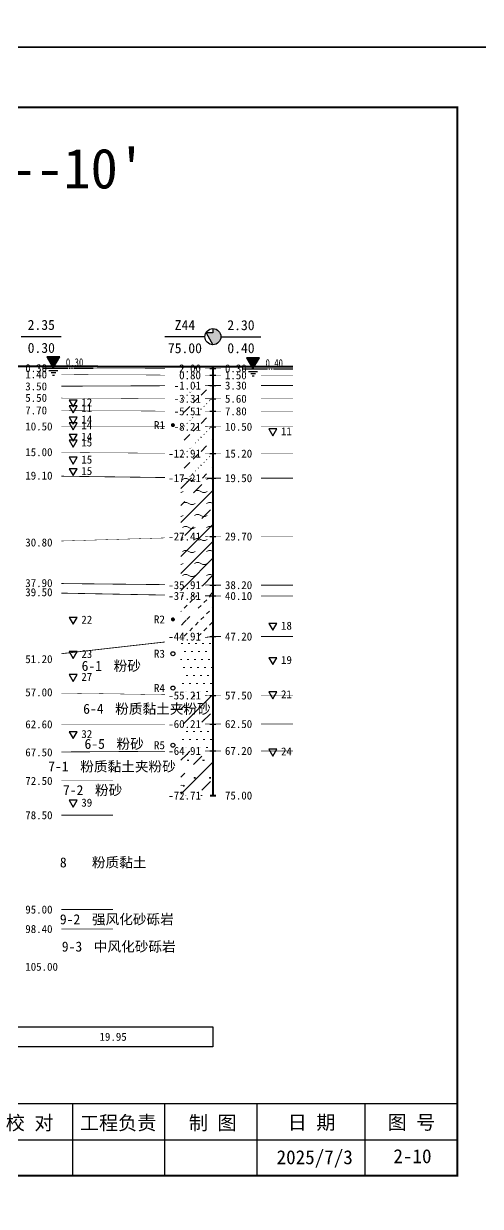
# Model space of a CAD drawing. Extents: x -37 to 3540, y -1485 to 297.
# Drawn here: x 2354.9 to 2468.9, y -289.6 to 5.9 of the extents above; entities that cross this region are included whole.
import ezdxf
from ezdxf.enums import TextEntityAlignment as Align

# ---------------------------------------------------------------- set-up
doc = ezdxf.new("R2010")
doc.units = 0
doc.layers.get('0').update_dxf_attribs({"linetype": 'CONTINUOUS'})
for name, color, linetype in [('CURVE', 200, 'CONTINUOUS'), ('FRAME', 7, 'CONTINUOUS'), ('HOLE', 41, 'CONTINUOUS'), ('RULER', 7, 'CONTINUOUS'), ('SAMPLE', 1, 'CONTINUOUS'), ('STRATUM', 241, 'CONTINUOUS')]:
    doc.layers.add(name, color=color, linetype=linetype)
doc.layers.add('HATCH', color=7, linetype='CONTINUOUS', lineweight=13)
doc.styles.add('ST', font='')
doc.styles.get('ST').set_extended_font_data('SimSun')
pattern_1 = [(45, (2063.1513, -297), (-7e-07, 6.99998), [1.97196, -7.92754]), (45, (2065.964, -294.171), (-7e-07, 6.99998), [1.99367, -7.90583]), (45, (2068.2187, -291.918), (-7e-07, 6.99998), [1.81361, -8.08588]), (26.56505, (2063.1513, -293.5), (7, 7), [0.0965, -15.55598]), (36.8699, (2063.8513, -292.8), (7, 7), [0.19775, -34.80225]), (315, (2066.6513, -290.024), (6.99998, 1e-06), [0.03305, -9.86644]), (26.56505, (2066.6513, -297), (7, 7), [0.14475, -15.50773]), (26.56505, (2067.3513, -296.3), (7, 7), [0.10528, -15.5472]), (90, (2067.701, -295.95), (-7, -5e-07), [0.02877, -6.97123]), (26.56505, (2068.0513, -295.6), (7, 7), [0.09101, -31.21394]), (36.8699, (2068.7513, -294.9), (7, 7), [0.11069, -34.88931]), (45, (2069.4513, -294.2), (-2e-07, 6.99998), [0.10911, -9.79038]), (315, (2070.0654, -293.452), (6.99998, 1e-06), [0.03305, -9.86644]), (36.8699, (2064.5513, -292.1), (7, 7), [0.10224, -34.89776]), (53.1301, (2065.2513, -291.4), (14, 21), [0.13438, -34.86562]), (53.1301, (2065.9513, -290.7), (14, 21), [0.12625, -34.87375])]
pattern_2 = [(45, (2063.151, -297), (-4.24264, 4.24264), [10, 0]), (45, (2064.212, -300.182), (-2.12132, 6.36396), [3, -3])]
pattern_3 = [(82.875, (2062.3167, -298.206), (0.0003693, 10.0001764), [0.0893, -80.5337]), (143.13, (2062.4177, -298.2818), (-29.999964, 20.000054), [0.12627, -49.87373]), (172.875, (2062.5949, -298.304), (-70.0002457, 9.9996603), [0.17857, -80.44443]), (206.565, (2062.7733, -298.2147), (-9.999705, -9.999687), [0.19954, -22.16046]), (243.435, (2062.8626, -298.0363), (9e-06, -9.999696), [0.19954, -22.16146]), (255.964, (2062.9519, -297.679), (-0.0002, -9.999501), [0.36813, -40.86287]), (255.964, (2063.262, -296.439), (-0.0002, -9.999501), [1.27838, -39.95262]), (255.964, (2063.3304, -296.165), (-0.0002, -9.999501), [0.28235, -40.94865]), (216.87, (2063.5206, -295.9108), (-9.999982, -10.000018), [0.12627, -49.87373]), (243.435, (2063.4196, -295.9865), (9e-06, -9.999696), [0.19954, -22.16146]), (206.565, (2063.699, -295.8215), (-9.999705, -9.999687), [0.19954, -22.16046]), (172.875, (2063.8763, -295.8437), (-70.0002457, 9.9996603), [0.17857, -80.44443]), (143.13, (2063.9773, -295.9194), (-29.999964, 20.000054), [0.12627, -49.87373]), (82.875, (2063.9662, -296.008), (0.0003693, 10.0001764), [0.0893, -80.5337]), (0, (2062.822, -296.66), (0, 10), [0.89286, -9.10714]), (0, (2063.1763, -297), (1, 2), [0, -1.75]), (0, (2063.1513, -296.975), (1, 2), [0, -1.75]), (0, (2063.1513, -297), (1, 2), [0, -1.75]), (0, (2063.1263, -297), (1, 2), [0, -1.75]), (0, (2063.1513, -297.025), (1, 2), [0, -1.75])]

# ---------------------------------------------------------------- blocks, each defined once
blk = doc.blocks.new('图头_剖面图A3')
at = {"style": 'ST'}
for s, height, p in [('工 程 地 质 剖 面 图', 10, (-15.09, 10.79)), ('比例尺：水平：1∶            垂直：1∶', 4.6, (-11.5, -5.76))]:
    blk.add_text(s, height=height, dxfattribs=at).set_placement(p, align=Align.MIDDLE_CENTER)
for tag, height, p in [('01_剖面号', 10, (64.41, 11.39)), ('03＿纵向比例', 4.6, (50.43, -5.28)), ('02_横向比例', 4.6, (-18.82, -5.99))]:
    blk.add_attdef(tag, text='', height=height, dxfattribs=at).set_placement(p, align=Align.MIDDLE_LEFT)
blk = doc.blocks.new('图签_A3长')
for p, q in [((0, 18), (-380, 18)), ((-96, 0), (-96, 18)), ((-73, 0), (-73, 18)), ((-50, 0), (-50, 18)), ((-23, 0), (-23, 18)), ((0, 0), (0, 18)), ((-320, 9), (0, 9)), ((-380, 0), (0, 0))]:
    blk.add_line(p, q)
at = {"style": 'ST'}
for s, p in [('校 对', (-106.8, 13.23)), ('工程负责', (-84.71, 13.23)), ('制 图', (-61.06, 13.23)), ('日 期', (-36.37, 13.36)), ('图 号', (-11.42, 13.36))]:
    blk.add_text(s, height=3.5, dxfattribs=at).set_placement(p, align=Align.MIDDLE_CENTER)
for tag, p in [('01＿单位名称', (-349.98, 8.36)), ('02＿工程名称', (-271.3, 5.16)), ('04＿工程编号', (-176.51, 4.65)), ('05＿日期', (-35.59, 4.65)), ('06＿图号', (-11.16, 4.91))]:
    blk.add_attdef(tag, text='', height=3.5, dxfattribs=at).set_placement(p, align=Align.MIDDLE_CENTER)
at = {"style": 'ST', "width": 0.85}
blk.add_attdef('03＿图件名称', text='', height=3, dxfattribs=at).set_placement((-205.49, 5.05), align=Align.MIDDLE_CENTER)
blk = doc.blocks.new('H_ssp_hole')
blk.add_hatch(color=256).paths.add_polyline_path([(0, 2), (0, 1), (-1.73, 1), (0, -2, 0.414214), (2, 0, 0.414214)])
for p, q in [((0, 1), (-1.73, 1)), ((-1.73, 1), (0, -2)), ((0, 2), (0, 1))]:
    blk.add_line(p, q)
blk.add_circle((0, 0), 2)
blk = doc.blocks.new('SampleSoilUndisturbed')
at = {"const_width": 0.5}
blk.add_lwpolyline([(-0.25, 0, 1), (0.25, 0, 1)], format="xyb", close=True, dxfattribs=at)
blk = doc.blocks.new('SampleSoilDisturbed')
blk.add_circle((0, 0), 0.5)
blk = doc.blocks.new('TrigonHollow')
blk.add_lwpolyline([(0, -1.15), (1, 0.58), (-1, 0.58)], close=True)
blk = doc.blocks.new('Gwl')
blk.add_lwpolyline([(0, 0, 0, 3.22, 0), (0, 2.79, 3.22, 3.22, 0)], format="xyseb")
for points in [[(-2.63, 0), (3.61, 0)], [(3.93, 0), (4.21, 0)], [(4.53, 0), (4.8, 0)], [(5.09, 0), (9.99, 0)], [(-1.09, -0.61), (1.16, -0.61)], [(-0.54, -1.14), (0.61, -1.14)], [(-0.19, -1.74), (0.26, -1.74)]]:
    blk.add_lwpolyline(points)
blk.add_lwpolyline([(0, 0), (1.61, 2.79), (-1.61, 2.79)], close=True)
at = {"style": 'ST', "width": 0.8}
blk.add_attdef('*GWL', (3.14, 0.45), '', height=2, dxfattribs=at)

msp = doc.modelspace()

# ---------------------------------------------------------------- hatches: boundary and pattern name
at = {"layer": 'HATCH'}
h = msp.add_hatch(dxfattribs=at)
h.set_pattern_fill('STT', color=50, style=0)
h.set_pattern_definition([(45, (2063.1513, -297), (-2.12132, 2.12132), [10, 0]), (135, (2063.1513, -297), (-2.12132, -2.12132), [10, 0])])
h.paths.add_polyline_path([(2402.14, -79.83), (2394.14, -79.82), (2394.14, -80.25), (2402.14, -80.26)])
h.paths.add_polyline_path([(2392.93, -81.75), (2399.63, -81.75), (2399.63, -78.82), (2392.93, -78.82)], flags=9)
h = msp.add_hatch(dxfattribs=at)
h.set_pattern_fill('SZFT', color=52, style=0)
h.set_pattern_definition(pattern_1)
h.paths.add_polyline_path([(2402.14, -84.55), (2394.14, -84.58), (2394.14, -87.8), (2402.14, -87.84)])
h.paths.add_polyline_path([(2376.9, -85.7), (2403.57, -85.7), (2403.57, -80.75), (2376.9, -80.75)], flags=9)
h.paths.add_polyline_path([(2391.5, -89.32), (2399.63, -89.32), (2399.63, -86.39), (2391.5, -86.39)], flags=9)
h.paths.add_polyline_path([(2391.5, -86.04), (2399.63, -86.04), (2399.63, -83.11), (2391.5, -83.11)], flags=9)
h = msp.add_hatch(dxfattribs=at)
h.set_pattern_fill('SZFT', color=52, style=0)
h.set_pattern_definition(pattern_1)
h.paths.add_polyline_path([(2402.14, -87.84), (2394.14, -87.8), (2394.14, -90.94), (2402.14, -90.98)])
h.paths.add_polyline_path([(2391.51, -92.46), (2399.63, -92.46), (2399.63, -89.55), (2391.51, -89.55)], flags=9)
h.paths.add_polyline_path([(2391.5, -89.32), (2399.63, -89.32), (2399.63, -86.39), (2391.5, -86.39)], flags=9)
h = msp.add_hatch(dxfattribs=at)
h.set_pattern_fill('SZFT', color=52, style=0)
h.set_pattern_definition(pattern_1)
h.paths.add_polyline_path([(2402.14, -90.98), (2394.14, -90.94), (2394.14, -94.82), (2402.14, -94.84)])
h.paths.add_polyline_path([(2391.5, -96.32), (2399.63, -96.32), (2399.63, -93.39), (2391.5, -93.39)], flags=9)
h.paths.add_polyline_path([(2391.51, -92.46), (2399.63, -92.46), (2399.63, -89.55), (2391.51, -89.55)], flags=9)
h = msp.add_hatch(dxfattribs=at)
h.set_pattern_fill('SZFT', color=52, style=0)
h.set_pattern_definition(pattern_1)
h.paths.add_polyline_path([(2402.14, -94.84), (2394.14, -94.82), (2394.14, -101.49), (2402.14, -101.55)])
h.paths.add_polyline_path([(2390.07, -103.04), (2399.63, -103.04), (2399.63, -100.11), (2390.07, -100.11)], flags=9)
h.paths.add_polyline_path([(2391.5, -96.32), (2399.63, -96.32), (2399.63, -93.39), (2391.5, -93.39)], flags=9)
h = msp.add_hatch(dxfattribs=at)
h.set_pattern_fill('SZFT', color=52, style=0)
h.set_pattern_definition(pattern_1)
h.paths.add_polyline_path([(2402.14, -101.55), (2394.14, -101.49), (2394.14, -107.59), (2402.14, -107.69)])
h.paths.add_polyline_path([(2390.08, -109.18), (2399.63, -109.18), (2399.63, -106.26), (2390.08, -106.26)], flags=9)
h.paths.add_polyline_path([(2390.07, -103.04), (2399.63, -103.04), (2399.63, -100.11), (2390.07, -100.11)], flags=9)
h = msp.add_hatch(dxfattribs=at)
h.set_pattern_fill('YNFNT', color=251, style=0)
h.set_pattern_definition([(45, (2063.151, -297), (-4.24264, 4.24264), [10, 0]), (45, (2064.212, -300.182), (-2.12132, 6.36396), [3, -3]), (26.565, (2064.2254, -297.2536), (5.999823, 5.999812), [0.567, -12.849]), (0, (2063.6584, -297.2536), (0, 6), [0.567, -5.433]), (26.565, (2061.57, -297), (5.999823, 5.999812), [0.567, -12.849]), (0, (2062.077, -296.7464), (0, 6), [0.567, -5.433]), (153.435, (2063.6584, -297.2536), (-5.999818, -5e-06), [1.134, -12.2826]), (26.565, (2067.2254, -294.2536), (5.999823, 5.999812), [0.567, -12.849]), (0, (2066.6584, -294.2536), (0, 6), [0.567, -5.433]), (26.565, (2064.57, -294), (5.999823, 5.999812), [0.567, -12.849]), (0, (2065.077, -293.7464), (0, 6), [0.567, -5.433]), (153.435, (2066.6584, -294.2536), (-5.999818, -5e-06), [1.134, -12.2826])])
h.paths.add_polyline_path([(2402.14, -107.69), (2394.14, -107.59), (2394.14, -122.5), (2402.14, -122.26)])
h.paths.add_polyline_path([(2376.9, -117.69), (2403.57, -117.69), (2403.57, -112.75), (2376.9, -112.75)], flags=9)
h.paths.add_polyline_path([(2390.08, -123.75), (2399.63, -123.75), (2399.63, -120.83), (2390.08, -120.83)], flags=9)
h.paths.add_polyline_path([(2390.08, -109.18), (2399.63, -109.18), (2399.63, -106.26), (2390.08, -106.26)], flags=9)
h = msp.add_hatch(dxfattribs=at)
h.set_pattern_fill('YNNT', color=251, style=0)
h.set_pattern_definition([(45, (2063.1513, -297), (-2.12132, 2.12132), [10, 0]), (26.565, (2064.2254, -297.2536), (5.999823, 5.999812), [0.567, -12.849]), (0, (2063.6584, -297.2536), (0, 6), [0.567, -5.433]), (26.565, (2061.57, -297), (5.999823, 5.999812), [0.567, -12.849]), (0, (2062.077, -296.7464), (0, 6), [0.567, -5.433]), (153.435, (2063.6584, -297.2536), (-5.999818, -5e-06), [1.134, -12.2826]), (26.565, (2067.2254, -294.2536), (5.999823, 5.999812), [0.567, -12.849]), (0, (2066.6584, -294.2536), (0, 6), [0.567, -5.433]), (26.565, (2064.57, -294), (5.999823, 5.999812), [0.567, -12.849]), (0, (2065.077, -293.7464), (0, 6), [0.567, -5.433]), (153.435, (2066.6584, -294.2536), (-5.999818, -5e-06), [1.134, -12.2826])])
h.paths.add_polyline_path([(2402.14, -122.26), (2394.14, -122.5), (2394.14, -134.33), (2402.14, -134.41)])
h.paths.add_polyline_path([(2376.91, -131.07), (2396.41, -131.07), (2396.41, -126.19), (2376.91, -126.19)], flags=9)
h.paths.add_polyline_path([(2390.07, -135.9), (2399.63, -135.9), (2399.63, -132.96), (2390.07, -132.96)], flags=9)
h.paths.add_polyline_path([(2390.08, -123.75), (2399.63, -123.75), (2399.63, -120.83), (2390.08, -120.83)], flags=9)
h = msp.add_hatch(dxfattribs=at)
h.set_pattern_fill('FZNT', color=32, style=0)
h.set_pattern_definition(pattern_2)
h.paths.add_polyline_path([(2402.14, -134.41), (2394.14, -134.33), (2394.14, -136.97), (2402.14, -137.12)])
h.paths.add_polyline_path([(2390.07, -138.61), (2399.63, -138.61), (2399.63, -135.68), (2390.07, -135.68)], flags=9)
h.paths.add_polyline_path([(2390.07, -135.9), (2399.63, -135.9), (2399.63, -132.96), (2390.07, -132.96)], flags=9)
h = msp.add_hatch(dxfattribs=at)
h.set_pattern_fill('NZFT', color=52, style=0)
h.set_pattern_definition([(45, (2063.1513, -297), (-6e-07, 6.99998), [0.9473, -8.9522]), (45, (2064.5513, -295.6), (-6e-07, 6.99998), [0.9869, -8.9126]), (45, (2065.9513, -294.2), (-6e-07, 6.99998), [1.06018, -8.83931]), (45, (2067.3513, -292.8), (-6e-07, 6.99998), [0.94918, -8.95032]), (45, (2068.7513, -291.4), (-6e-07, 6.99998), [1.0365, -8.863]), (45, (2066.6513, -297), (-6e-07, 6.99998), [1.01335, -8.88615]), (45, (2068.0513, -295.6), (-6e-07, 6.99998), [1.07896, -12.12037]), (45, (2069.4513, -294.2), (-6e-07, 6.99998), [0.99882, -8.90067]), (45, (2063.8513, -292.8), (-4e-07, 6.99998), [1.05533, -8.84416]), (45, (2065.2513, -291.4), (-4e-07, 6.99998), [1.0365, -8.863])])
h.paths.add_polyline_path([(2402.14, -137.12), (2394.14, -136.97), (2394.14, -148.17), (2402.14, -147.26)])
h.paths.add_polyline_path([(2390.07, -148.75), (2399.63, -148.75), (2399.63, -145.82), (2390.07, -145.82)], flags=9)
h.paths.add_polyline_path([(2390.07, -138.61), (2399.63, -138.61), (2399.63, -135.68), (2390.07, -135.68)], flags=9)
h = msp.add_hatch(dxfattribs=at)
h.set_pattern_fill('FS', color=142, style=0)
h.set_pattern_definition(pattern_3)
h.paths.add_polyline_path([(2402.14, -147.26), (2394.14, -148.17), (2394.14, -161.85), (2402.14, -161.98)])
h.paths.add_polyline_path([(2390.08, -163.46), (2399.63, -163.46), (2399.63, -160.55), (2390.08, -160.55)], flags=9)
h.paths.add_polyline_path([(2390.07, -148.75), (2399.63, -148.75), (2399.63, -145.82), (2390.07, -145.82)], flags=9)
h = msp.add_hatch(dxfattribs=at)
h.set_pattern_fill('FZNT', color=32, style=0)
h.set_pattern_definition(pattern_2)
h.paths.add_polyline_path([(2402.14, -161.98), (2394.14, -161.85), (2394.14, -169.13), (2402.14, -169.12)])
h.paths.add_polyline_path([(2376.9, -167.75), (2403.57, -167.75), (2403.57, -162.81), (2376.9, -162.81)], flags=9)
h.paths.add_polyline_path([(2390.07, -170.61), (2399.63, -170.61), (2399.63, -167.68), (2390.07, -167.68)], flags=9)
h.paths.add_polyline_path([(2390.08, -163.46), (2399.63, -163.46), (2399.63, -160.55), (2390.08, -160.55)], flags=9)
h = msp.add_hatch(dxfattribs=at)
h.set_pattern_fill('FS', color=142, style=0)
h.set_pattern_definition(pattern_3)
h.paths.add_polyline_path([(2402.14, -169.12), (2394.14, -169.13), (2394.14, -175.89), (2402.14, -175.84)])
h.paths.add_polyline_path([(2390.07, -177.32), (2399.63, -177.32), (2399.63, -174.39), (2390.07, -174.39)], flags=9)
h.paths.add_polyline_path([(2390.07, -170.61), (2399.63, -170.61), (2399.63, -167.68), (2390.07, -167.68)], flags=9)
h = msp.add_hatch(dxfattribs=at)
h.set_pattern_fill('FZNT', color=32, style=0)
h.set_pattern_definition(pattern_2)
h.paths.add_polyline_path([(2402.14, -175.84), (2394.14, -175.89), (2394.14, -186.98), (2402.14, -186.98)])
h.paths.add_polyline_path([(2390.08, -188.46), (2399.63, -188.46), (2399.63, -185.55), (2390.08, -185.55)], flags=9)
h.paths.add_polyline_path([(2390.07, -177.32), (2399.63, -177.32), (2399.63, -174.39), (2390.07, -174.39)], flags=9)
h = msp.add_hatch(dxfattribs=at)
h.set_pattern_fill('FS', color=32, scale=2.2, style=0)
h.set_pattern_definition([(82.875, (2061.315, -299.6533), (0.000812, 22.000388), [0.1964, -177.1742]), (143.13, (2061.5374, -299.82), (-65.99992, 44.00012), [0.2778, -109.7222]), (172.875, (2061.9272, -299.8687), (-154.00054, 21.999253), [0.39285, -176.97775]), (206.565, (2062.32, -299.672), (-21.99935, -21.9993), [0.439, -48.753]), (243.435, (2062.516, -299.28), (2e-05, -21.99933), [0.439, -48.7552]), (255.964, (2062.7126, -298.494), (-0.00044, -21.9989), [0.8099, -89.8983]), (255.964, (2063.3947, -295.7656), (-0.00044, -21.9989), [2.8124, -87.8958]), (255.964, (2063.5453, -295.163), (-0.00044, -21.9989), [0.6212, -90.087]), (216.87, (2063.964, -294.6037), (-21.99996, -22.00004), [0.2778, -109.7222]), (243.435, (2063.742, -294.77), (2e-05, -21.99933), [0.439, -48.7552]), (206.565, (2064.356, -294.407), (-21.99935, -21.9993), [0.439, -48.753]), (172.875, (2064.7463, -294.456), (-154.00054, 21.999253), [0.39285, -176.97775]), (143.13, (2064.9686, -294.6228), (-65.99992, 44.00012), [0.2778, -109.7222]), (82.875, (2064.9442, -294.8177), (0.000812, 22.000388), [0.1964, -177.1742]), (0, (2062.426, -296.252), (0, 22), [1.9643, -20.0357]), (0, (2063.2063, -297), (2.2, 4.4), [0, -3.85]), (0, (2063.1513, -296.945), (2.2, 4.4), [0, -3.85]), (0, (2063.1513, -297), (2.2, 4.4), [0, -3.85]), (0, (2063.0963, -297), (2.2, 4.4), [0, -3.85]), (0, (2063.1513, -297.055), (2.2, 4.4), [0, -3.85])])
h.paths.add_polyline_path([(2402.14, -175.84), (2394.14, -175.89), (2394.14, -186.98), (2402.14, -186.98)])
h.paths.add_polyline_path([(2390.08, -188.46), (2399.63, -188.46), (2399.63, -185.55), (2390.08, -185.55)], flags=9)
h.paths.add_polyline_path([(2390.07, -177.32), (2399.63, -177.32), (2399.63, -174.39), (2390.07, -174.39)], flags=9)

# ---------------------------------------------------------------- linework, layer by layer
at = {"layer": 'FRAME', "color": 245, "linetype": 'Continuous'}
for points in [[(2148.75, 0), (2568.75, 0), (2568.75, 297), (2148.75, 297)], [(2063.15, -297), (2483.15, -297), (2483.15, 0), (2063.15, 0)]]:
    msp.add_lwpolyline(points, close=True, dxfattribs=at)
at = {"layer": 'FRAME', "linetype": 'Continuous', "const_width": 0.5}
msp.add_lwpolyline([(2083.15, -282), (2463.15, -282), (2463.15, -15), (2083.15, -15)], close=True, dxfattribs=at)
at = {"layer": 'HOLE', "linetype": 'Continuous'}
for points in [[(2354.26, -72.26), (2364.26, -72.26)], [(2400.14, -72.34), (2390.14, -72.34)], [(2404.14, -72.34), (2414.14, -72.34)], [(2401.39, -80.26), (2402.89, -80.26)], [(2401.39, -81.98), (2402.89, -81.98)], [(2401.39, -84.55), (2402.89, -84.55)], [(2401.39, -87.84), (2402.89, -87.84)], [(2401.39, -90.98), (2402.89, -90.98)], [(2401.39, -94.84), (2402.89, -94.84)], [(2401.39, -101.55), (2402.89, -101.55)], [(2401.39, -107.69), (2402.89, -107.69)], [(2401.39, -122.26), (2402.89, -122.26)], [(2401.39, -134.41), (2402.89, -134.41)], [(2401.39, -137.12), (2402.89, -137.12)], [(2401.39, -147.26), (2402.89, -147.26)], [(2401.39, -161.98), (2402.89, -161.98)], [(2401.39, -169.12), (2402.89, -169.12)], [(2401.39, -175.84), (2402.89, -175.84)]]:
    msp.add_lwpolyline(points, dxfattribs=at)
at = {"layer": 'HOLE', "linetype": 'Continuous', "const_width": 0.5}
for points in [[(2402.14, -79.83), (2402.14, -186.98)], [(2401.39, -186.98), (2402.89, -186.98)]]:
    msp.add_lwpolyline(points, dxfattribs=at)
at = {"layer": 'RULER', "linetype": 'Continuous'}
msp.add_lwpolyline([(2352.26, -244.76), (2402.14, -244.76), (2402.14, -249.76), (2352.26, -249.76)], dxfattribs=at)
at = {"layer": 'STRATUM', "linetype": 'Continuous'}
for points, const_width in [([(2350.26, -79.75), (2352.26, -79.76), (2364.26, -79.78)], 0.5), ([(2364.26, -79.78), (2400.14, -79.83)], 0.5), ([(2400.14, -79.83), (2402.14, -79.83), (2414.14, -79.83)], 0.5), ([(2414.14, -79.83), (2422.14, -79.83)], 0.5), ([(2364.26, -80.21), (2377.2, -80.23), (2390.14, -80.25)], 0.1), ([(2364.26, -81.81), (2377.2, -81.87), (2390.14, -81.93)], 0.1), ([(2400.14, -80.26), (2402.14, -80.26), (2404.14, -80.26)], 0.1), ([(2400.14, -81.97), (2402.14, -81.98), (2404.14, -81.98)], 0.1), ([(2414.14, -80.26), (2422.14, -80.26)], 0.1), ([(2414.14, -81.98), (2422.14, -81.98)], 0.1), ([(2364.26, -84.71), (2377.2, -84.66), (2390.14, -84.6)], 0.2), ([(2400.14, -84.56), (2402.14, -84.55), (2404.14, -84.55)], 0.2), ([(2414.14, -84.55), (2422.14, -84.55)], 0.2), ([(2364.26, -87.67), (2377.2, -87.73), (2390.14, -87.78)], 0.1), ([(2400.14, -87.83), (2402.14, -87.84), (2404.14, -87.84)], 0.1), ([(2414.14, -87.84), (2422.14, -87.84)], 0.1), ([(2364.26, -90.81), (2377.2, -90.87), (2390.14, -90.93)], 0.1), ([(2400.14, -90.97), (2402.14, -90.98), (2404.14, -90.98)], 0.1), ([(2414.14, -90.98), (2422.14, -90.98)], 0.1), ([(2364.26, -94.78), (2377.2, -94.8), (2390.14, -94.82)], 0.1), ([(2400.14, -94.83), (2402.14, -94.84), (2404.14, -94.84)], 0.1), ([(2414.14, -94.84), (2422.14, -94.84)], 0.1), ([(2364.26, -101.28), (2377.2, -101.37), (2390.14, -101.46)], 0.1), ([(2400.14, -101.53), (2402.14, -101.55), (2404.14, -101.55)], 0.1), ([(2414.14, -101.55), (2422.14, -101.55)], 0.1), ([(2364.26, -107.2), (2377.2, -107.37), (2390.14, -107.54)], 0.2), ([(2400.14, -107.67), (2402.14, -107.69), (2404.14, -107.69)], 0.2), ([(2414.14, -107.69), (2422.14, -107.69)], 0.2), ([(2364.26, -123.4), (2377.2, -123.01), (2390.14, -122.62)], 0.1), ([(2400.14, -122.32), (2402.14, -122.26), (2404.14, -122.26)], 0.1), ([(2414.14, -122.26), (2422.14, -122.26)], 0.1), ([(2364.26, -134.02), (2377.2, -134.16), (2390.14, -134.29)], 0.2), ([(2400.14, -134.39), (2402.14, -134.41), (2404.14, -134.41)], 0.2), ([(2414.14, -134.41), (2422.14, -134.41)], 0.2), ([(2364.26, -136.41), (2377.2, -136.66), (2390.14, -136.9)], 0.2), ([(2400.14, -137.08), (2402.14, -137.12), (2404.14, -137.12)], 0.2), ([(2414.14, -137.12), (2422.14, -137.12)], 0.2), ([(2400.14, -147.49), (2402.14, -147.26), (2404.14, -147.26)], 0.2), ([(2414.14, -147.26), (2422.14, -147.26)], 0.2), ([(2364.26, -151.55), (2377.2, -150.08), (2390.14, -148.62)], 0.2), ([(2364.26, -161.38), (2377.2, -161.58), (2390.14, -161.79)], 0.1), ([(2400.14, -161.95), (2402.14, -161.98), (2404.14, -161.98)], 0.1), ([(2414.14, -161.98), (2422.14, -161.98)], 0.1), ([(2364.26, -169.17), (2377.2, -169.16), (2390.14, -169.14)], 0.1), ([(2400.14, -169.12), (2402.14, -169.12), (2404.14, -169.12)], 0.1), ([(2414.14, -169.12), (2422.14, -169.12)], 0.1), ([(2364.26, -176.1), (2377.2, -176.01), (2390.14, -175.92)], 0.2), ([(2400.14, -175.85), (2402.14, -175.84), (2404.14, -175.84)], 0.2), ([(2414.14, -175.84), (2422.14, -175.84)], 0.2), ([(2364.26, -183.33), (2364.73, -183.33), (2377.2, -183.33)], 0.1), ([(2364.26, -191.9), (2364.73, -191.9), (2377.2, -191.9)], 0.2), ([(2364.26, -215.47), (2364.73, -215.47), (2377.2, -215.47)], 0.2), ([(2364.26, -220.33), (2364.73, -220.33), (2377.2, -220.33)], 0.1)]:
    msp.add_lwpolyline(points, dxfattribs=dict(at, const_width=const_width))

# ---------------------------------------------------------------- block references
at = {"layer": 'CURVE'}
for p, values in [((2362.26, -80.19), {'*GWL': '0.30'}), ((2412.14, -80.41), {'*GWL': '0.40'})]:
    msp.add_blockref('Gwl', p, dxfattribs=at).add_auto_attribs(values)
for p in [(2367.26, -88.76), (2367.26, -90.19), (2367.26, -93.05), (2367.26, -94.47), (2367.26, -97.33), (2417.14, -95.98), (2367.26, -98.76), (2367.26, -103.05), (2367.26, -105.9), (2367.26, -143.05), (2417.14, -144.55), (2367.26, -151.62), (2417.14, -153.12), (2367.26, -157.33), (2417.14, -161.69), (2367.26, -171.62), (2417.14, -175.98), (2367.26, -188.76)]:
    msp.add_blockref('TrigonHollow', p, dxfattribs=at)
at = {"layer": 'FRAME'}
msp.add_blockref('图头_剖面图A3', (2273.15, -41.7), dxfattribs=at).add_auto_attribs({'01_剖面号': "10--10'", '02_横向比例': '400', '03＿纵向比例': '700'})
ref = msp.add_blockref('图签_A3长', (2463.15, -282), dxfattribs=at)
ref.add_attrib('05＿日期', '2025/7/3', dxfattribs={"layer": '0', "height": 3.5, "style": 'ST'}).set_placement((2427.56, -277.35), align=Align.MIDDLE_CENTER)
ref.add_attrib('06＿图号', '2-10', dxfattribs={"layer": '0', "height": 3.5, "style": 'ST'}).set_placement((2451.99, -277.09), align=Align.MIDDLE_CENTER)
at = {"layer": 'HOLE'}
msp.add_blockref('H_ssp_hole', (2402.14, -72.34), dxfattribs=at)
at = {"layer": 'SAMPLE'}
for name, p in [('SampleSoilUndisturbed', (2392.14, -94.44)), ('SampleSoilUndisturbed', (2392.14, -142.98)), ('SampleSoilDisturbed', (2392.14, -151.55)), ('SampleSoilDisturbed', (2392.14, -160.12)), ('SampleSoilDisturbed', (2392.14, -174.41))]:
    msp.add_blockref(name, p, dxfattribs=at)

# ---------------------------------------------------------------- texts
at = {"layer": 'CURVE', "style": 'ST'}
for s, p in [('12', (2369.26, -88.76)), ('11', (2369.26, -90.19)), ('14', (2369.26, -93.05)), ('14', (2369.26, -94.47)), ('14', (2369.26, -97.33)), ('11', (2419.14, -95.98)), ('15', (2369.26, -98.76)), ('15', (2369.26, -103.05)), ('15', (2369.26, -105.9)), ('22', (2369.26, -143.05)), ('18', (2419.14, -144.55)), ('23', (2369.26, -151.62)), ('19', (2419.14, -153.12)), ('27', (2369.26, -157.33)), ('21', (2419.14, -161.69)), ('32', (2369.26, -171.62)), ('24', (2419.14, -175.98)), ('39', (2369.26, -188.76))]:
    msp.add_text(s, height=2, dxfattribs=at).set_placement(p, align=Align.MIDDLE_LEFT)
at = {"layer": 'HOLE', "style": 'ST'}
for s, p in [('2.35', (2359.26, -69.39)), ('Z44', (2395.14, -69.46)), ('2.30', (2409.14, -69.46)), ('0.30', (2359.26, -75.14)), ('75.00', (2395.14, -75.21)), ('0.40', (2409.14, -75.21))]:
    msp.add_text(s, height=2.5, dxfattribs=at).set_placement(p, align=Align.MIDDLE_CENTER)
for s, p in [('0.30', (2355.26, -80.19)), ('0.30', (2405.14, -80.26)), ('1.40', (2355.26, -81.76)), ('1.50', (2405.14, -81.98)), ('3.50', (2355.26, -84.76)), ('3.30', (2405.14, -84.55)), ('5.50', (2355.26, -87.62)), ('5.60', (2405.14, -87.84)), ('7.70', (2355.26, -90.76)), ('7.80', (2405.14, -90.98)), ('10.50', (2355.26, -94.76)), ('10.50', (2405.14, -94.84)), ('15.00', (2355.26, -101.19)), ('15.20', (2405.14, -101.55)), ('19.10', (2355.26, -107.05)), ('19.50', (2405.14, -107.69)), ('30.80', (2355.26, -123.76)), ('29.70', (2405.14, -122.26)), ('37.90', (2355.26, -133.9)), ('39.50', (2355.26, -136.19)), ('38.20', (2405.14, -134.41)), ('40.10', (2405.14, -137.12)), ('47.20', (2405.14, -147.26)), ('51.20', (2355.26, -152.9)), ('57.00', (2355.26, -161.19)), ('57.50', (2405.14, -161.98)), ('62.60', (2355.26, -169.19)), ('62.50', (2405.14, -169.12)), ('67.50', (2355.26, -176.19)), ('67.20', (2405.14, -175.84)), ('72.50', (2355.26, -183.33)), ('75.00', (2405.14, -186.98)), ('78.50', (2355.26, -191.9)), ('95.00', (2355.26, -215.47)), ('98.40', (2355.26, -220.33)), ('105.00', (2355.26, -229.76))]:
    msp.add_text(s, height=2, dxfattribs=at).set_placement(p, align=Align.MIDDLE_LEFT)
for s, p in [('2.00', (2399.14, -80.26)), ('0.80', (2399.14, -81.98)), ('-1.01', (2399.14, -84.55)), ('-3.31', (2399.14, -87.84)), ('-5.51', (2399.14, -90.98)), ('-8.21', (2399.14, -94.84)), ('-12.91', (2399.14, -101.55)), ('-17.21', (2399.14, -107.69)), ('-27.41', (2399.14, -122.26)), ('-35.91', (2399.14, -134.41)), ('-37.81', (2399.14, -137.12)), ('-44.91', (2399.14, -147.26)), ('-55.21', (2399.14, -161.98)), ('-60.21', (2399.14, -169.12)), ('-64.91', (2399.14, -175.84)), ('-72.71', (2399.14, -186.98))]:
    msp.add_text(s, height=2, dxfattribs=at).set_placement(p, align=Align.MIDDLE_RIGHT)
at = {"layer": 'RULER', "style": 'ST'}
msp.add_text('19.95', height=2, dxfattribs=at).set_placement((2377.2, -247.26), align=Align.MIDDLE_CENTER)
at = {"layer": 'SAMPLE', "style": 'ST'}
for s, p in [('R1', (2390.14, -94.44)), ('R2', (2390.14, -142.98)), ('R3', (2390.14, -151.55)), ('R4', (2390.14, -160.12)), ('R5', (2390.14, -174.41))]:
    msp.add_text(s, height=2, dxfattribs=at).set_placement(p, align=Align.MIDDLE_RIGHT)
at = {"layer": 'STRATUM', "style": 'ST'}
for s, p in [('6-1', (2369.33, -154.59)), ('粉砂', (2377.33, -154.59)), ('6-4', (2369.72, -165.32)), ('粉质黏土夹粉砂', (2377.72, -165.32)), ('6-5', (2370.06, -174.07)), ('粉砂', (2378.06, -174.07)), ('7-1', (2360.99, -179.73)), ('粉质黏土夹粉砂', (2368.99, -179.73)), ('7-2', (2364.67, -185.64)), ('粉砂', (2372.67, -185.64)), ('8', (2363.9, -203.69)), ('粉质黏土', (2371.9, -203.69)), ('9-2', (2363.9, -217.9)), ('强风化砂砾岩', (2371.9, -217.9)), ('9-3', (2364.38, -224.72)), ('中风化砂砾岩', (2372.38, -224.72))]:
    msp.add_text(s, height=2.5, dxfattribs=at).set_placement(p, align=Align.MIDDLE_LEFT)

doc.saveas('drawing.dxf')
